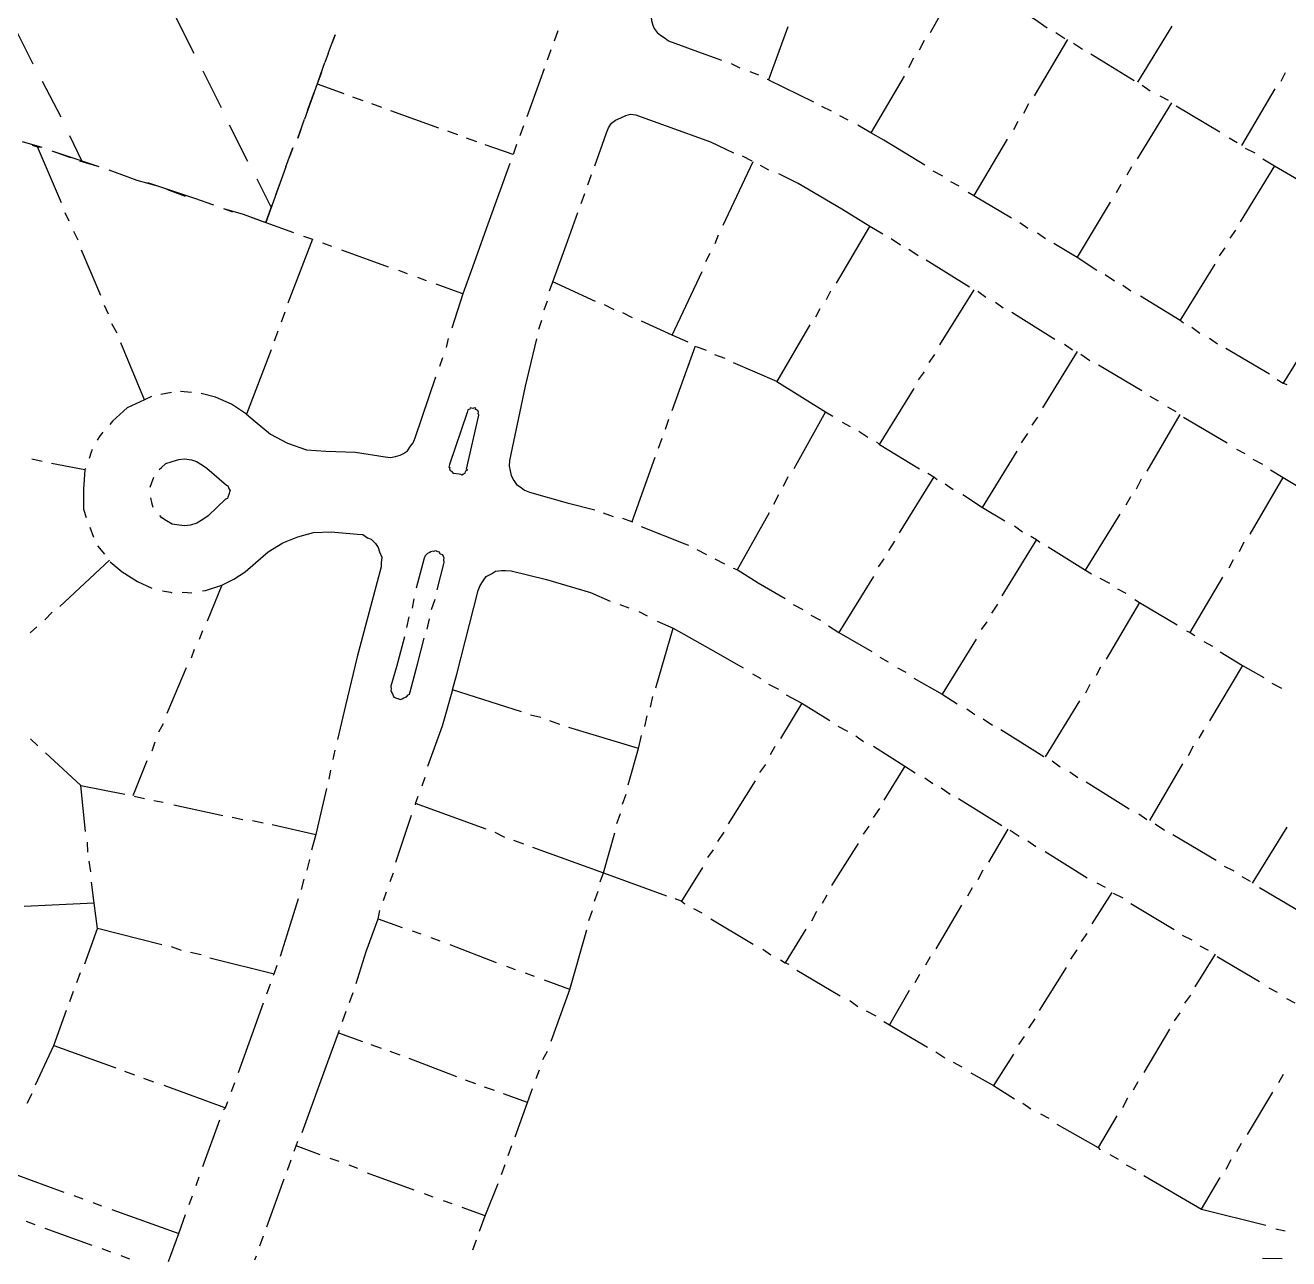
# Model space of a CAD drawing. Header units: feet. Extents: x 2484883 to 2491360, y 414166 to 419420.
# Drawn here: x 2487220 to 2488284, y 415565 to 416604 of the extents above; entities that cross this region are included whole.
import ezdxf

# ---------------------------------------------------------------- set-up
doc = ezdxf.new("R2010")
doc.units = ezdxf.units.FT
doc.layers.add('EXISTING_DETAIL', color=9, linetype='Continuous')
doc.layers.add('SITE_BASE', color=8, linetype='Continuous')

msp = doc.modelspace()

# ---------------------------------------------------------------- linework, layer by layer
at = {"layer": 'EXISTING_DETAIL'}
for p, q in [((2488157.2, 416556.3), (2488186.3, 416603.5)), ((2487481.3, 416596.2), (2487478.6, 416588.8)), ((2487668.9, 416599.4), (2487665.8, 416590.9)), ((2487977.4, 416591.3), (2487973.3, 416583.1)), ((2488098, 416592.2), (2488070, 416544.6)), ((2488088.2, 416598.1), (2488095.9, 416592.9)), ((2488103, 416589.2), (2488110.7, 416584)), ((2487475.5, 416580.3), (2487472.8, 416572.8)), ((2487663.1, 416583.4), (2487660, 416574.9)), ((2488117.8, 416580.2), (2488154.1, 416557.5)), ((2487822.3, 416568), (2487815.2, 416571.7)), ((2487968.5, 416576.5), (2487964.3, 416568.3)), ((2487657.3, 416567.5), (2487642.7, 416527.1)), ((2487838.2, 416562.2), (2487830.8, 416564.9)), ((2487846.4, 416558.1), (2487845.3, 416558.5)), ((2487960.6, 416561.3), (2487932.5, 416513.7)), ((2488277.9, 416557.2), (2488281.6, 416564.3)), ((2487466.3, 416554.8), (2487488.6, 416546.7)), ((2488161.1, 416553.7), (2488167.8, 416548.9)), ((2488245, 416502.9), (2488273, 416550.5)), ((2487496.1, 416544), (2487504.6, 416540.9)), ((2487512, 416538.2), (2487520.5, 416535.2)), ((2487899.4, 416531.7), (2487891.2, 416535.8)), ((2488065.2, 416537.9), (2488061, 416529.8)), ((2488185.8, 416538.8), (2488156.7, 416491.6)), ((2488175.9, 416544.8), (2488183, 416541)), ((2488189.7, 416536.2), (2488226.3, 416514.5)), ((2487528, 416532.5), (2487568.4, 416517.8)), ((2487913.5, 416524.2), (2487906.4, 416527.9)), ((2487452.5, 416516.5), (2487449.8, 416509)), ((2487575.9, 416515.2), (2487584.4, 416512.1)), ((2487640, 416519.6), (2487636.9, 416511.1)), ((2488056.2, 416523.1), (2488052.5, 416516)), ((2487591.8, 416509.4), (2487600.3, 416506.3)), ((2488047.3, 416508.3), (2488019.2, 416460.7)), ((2488234.1, 416509.3), (2488241.1, 416505.5)), ((2487250.9, 416454.6), (2487230.6, 416501.7)), ((2487242.7, 416498.5), (2487282.4, 416485.3)), ((2487445.6, 416500.9), (2487442.9, 416493.5)), ((2487832.5, 416489.7), (2487824.4, 416493.9)), ((2488247.8, 416500.7), (2488255.9, 416496.6)), ((2487808.2, 416435.9), (2487833.5, 416489.3)), ((2487846.6, 416482.2), (2487839.5, 416486)), ((2488151.9, 416484.9), (2488148.1, 416477.8)), ((2488272.5, 416485.8), (2488243.4, 416438.6)), ((2487290.9, 416482.3), (2487298.4, 416479.6)), ((2487306.9, 416476.5), (2487314.3, 416473.8)), ((2487694.2, 416469.9), (2487697.3, 416478.5)), ((2487984.7, 416481.6), (2487992.8, 416477.5)), ((2487999.5, 416472.6), (2488006.6, 416468.9)), ((2487323.2, 416471.8), (2487363, 416458.6)), ((2487688.5, 416454), (2487691.5, 416462.5)), ((2488142.9, 416470.1), (2488139.2, 416463)), ((2487371.5, 416455.5), (2487378.9, 416452.8)), ((2488134, 416455.3), (2488106.3, 416408.8)), ((2487257.3, 416439.1), (2487253.9, 416446.3)), ((2487387.4, 416449.8), (2487394.9, 416447.1)), ((2487403.8, 416445.1), (2487422.9, 416438.1)), ((2487264.8, 416423.2), (2487261.4, 416430.4)), ((2487903.6, 416387), (2487931.6, 416434.6)), ((2488058, 416438.2), (2488064.7, 416433.4)), ((2488239.6, 416431.5), (2488234.8, 416424.8)), ((2487470.8, 416420.8), (2487478.2, 416418.1)), ((2487801.4, 416420.4), (2487804.1, 416427.8)), ((2487949.6, 416424.5), (2487957.4, 416419.3)), ((2488072.8, 416429.3), (2488079.5, 416424.5)), ((2487284, 416376.5), (2487267.8, 416414.9)), ((2487486.8, 416415.1), (2487526.1, 416400.8)), ((2487793.5, 416405.2), (2487797.3, 416412.3)), ((2487964.4, 416415.6), (2487972.2, 416410.4)), ((2488230.7, 416416.7), (2488225.8, 416410)), ((2487534.6, 416397.8), (2487542.1, 416395.1)), ((2487979.2, 416406.6), (2488015.5, 416383.9)), ((2488222.1, 416403), (2488193, 416355.8)), ((2487550.6, 416392), (2487558, 416389.3)), ((2487700.7, 416371.4), (2487664.6, 416388)), ((2487765.1, 416343.3), (2487790.4, 416396.7)), ((2488129.9, 416394.2), (2488137.6, 416389)), ((2487588.9, 416378.1), (2487579.5, 416349)), ((2487895, 416373.3), (2487898.8, 416380.4)), ((2487990.7, 416335.1), (2488019.4, 416381.3)), ((2488022.6, 416380.1), (2488029.2, 416375.3)), ((2488144.7, 416385.3), (2488151.4, 416380.4)), ((2487290.4, 416361), (2487287, 416368.2)), ((2487659.9, 416371.7), (2487657.2, 416364.3)), ((2487716.3, 416364.6), (2487708.1, 416368.7)), ((2487886.1, 416358.5), (2487889.8, 416365.6)), ((2488037.4, 416371.1), (2488044, 416366.3)), ((2487438.9, 416362.6), (2487435.8, 416354.1)), ((2487655.2, 416355.4), (2487652.5, 416347.9)), ((2487731.8, 416357.7), (2487723.7, 416361.9)), ((2488051.1, 416362.6), (2488087.4, 416339.8)), ((2487297.9, 416345), (2487293.4, 416352.7)), ((2487433.1, 416346.6), (2487430.1, 416338.1)), ((2488202.9, 416349.8), (2488209.5, 416345)), ((2488308.8, 416350), (2488279.7, 416302.8)), ((2487576.5, 416340.5), (2487574.8, 416332.7)), ((2487784.5, 416333.9), (2487764.9, 416279.6)), ((2488095.5, 416335.7), (2488102.2, 416330.9)), ((2488217.7, 416340.8), (2488224.3, 416336)), ((2487571.8, 416324.2), (2487569.1, 416316.7)), ((2487794.1, 416330.4), (2487785.6, 416333.5)), ((2487809.7, 416323.6), (2487801.2, 416326.6)), ((2487981.7, 416320.3), (2487986.5, 416327)), ((2488077.3, 416282.1), (2488106.4, 416329.3)), ((2488109.3, 416327.1), (2488117, 416321.9)), ((2488231.4, 416332.3), (2488268.1, 416310.6)), ((2487853.2, 416304.2), (2487816.7, 416319.8)), ((2488124.1, 416318.1), (2488160.7, 416296.5)), ((2487972.7, 416305.5), (2487977.6, 416312.2)), ((2487343.5, 416294.9), (2487334.5, 416293.3)), ((2487360.3, 416294.8), (2487351, 416295.8)), ((2487939.9, 416251.2), (2487969, 416298.4)), ((2488167.4, 416291.7), (2488174.5, 416287.9)), ((2488182.2, 416282.7), (2488189.3, 416278.9)), ((2487762.2, 416272.2), (2487759.2, 416263.7)), ((2487894.4, 416278.5), (2487867.5, 416230.5)), ((2487908.2, 416269.9), (2487915.2, 416266.2)), ((2488068.4, 416267.3), (2488073.2, 416274)), ((2488165.1, 416228.7), (2488193.1, 416276.3)), ((2488195.9, 416274.1), (2488232.6, 416252.4)), ((2487922.3, 416262.4), (2487930, 416257.2)), ((2488059.4, 416252.5), (2488064.6, 416260.3)), ((2487756.5, 416256.2), (2487753.4, 416247.7)), ((2487234.7, 416236.8), (2487225.8, 416238.8)), ((2487750.7, 416240.3), (2487731.1, 416186)), ((2488026.6, 416198.2), (2488055.7, 416245.4)), ((2488240.3, 416247.2), (2488247.4, 416243.5)), ((2488254.1, 416238.7), (2488262.2, 416234.5)), ((2487862.6, 416223.8), (2487858.5, 416215.7)), ((2487985.4, 416224), (2487956.3, 416176.8)), ((2487995.2, 416218), (2488001.9, 416213.2)), ((2488156.1, 416213.9), (2488160.3, 416222.1)), ((2488251.8, 416175.7), (2488279.8, 416223.3)), ((2487854.7, 416208.6), (2487850.6, 416200.5)), ((2488147.6, 416200.2), (2488151.3, 416207.3)), ((2487715.8, 416190.3), (2487707.3, 416193.4)), ((2487846.8, 416193.5), (2487819.9, 416145.5)), ((2488113.3, 416145.2), (2488142.4, 416192.5)), ((2487274.8, 416181.4), (2487277.8, 416173.1)), ((2488053.4, 416182.5), (2488060.1, 416177.7)), ((2487281.2, 416165.8), (2487287.1, 416158.9)), ((2487952.5, 416169.7), (2487947.3, 416161.9)), ((2488072, 416171), (2488042.9, 416123.8)), ((2488242.8, 416160.9), (2488247, 416169.1)), ((2487291.3, 416153.8), (2487249.5, 416114.8)), ((2487794.4, 416158.3), (2487786.3, 416162.4)), ((2487809.6, 416150.4), (2487801.5, 416154.5)), ((2487943.5, 416154.9), (2487938.7, 416148.2)), ((2488234.2, 416147.2), (2488238, 416154.3)), ((2487385.9, 416132.8), (2487373.7, 416102.3)), ((2487934.6, 416140.1), (2487905.5, 416092.9)), ((2488125.3, 416138.5), (2488133.4, 416134.4)), ((2488201.4, 416092.9), (2488229, 416139.5)), ((2487547.7, 416121.2), (2487546.1, 416113.4)), ((2488140.1, 416129.5), (2488147.1, 416125.8)), ((2487562.5, 416112.2), (2487565.6, 416120.8)), ((2487728.9, 416113.4), (2487721.5, 416116.1)), ((2487744.5, 416106.6), (2487737.4, 416110.3)), ((2487867.1, 416116.4), (2487875.2, 416112.2)), ((2488039.2, 416116.7), (2488034, 416109)), ((2488158.7, 416118), (2488130.7, 416070.4)), ((2487242.9, 416109.9), (2487237, 416103.6)), ((2487543.4, 416105.9), (2487541.4, 416097)), ((2487558.8, 416095.5), (2487560.9, 416104.4)), ((2487881.9, 416107.4), (2487890, 416103.3)), ((2488030.2, 416101.9), (2488025.4, 416095.2)), ((2487230.1, 416097.7), (2487224.6, 416092.5)), ((2487369.5, 416094.2), (2487366.8, 416086.8)), ((2487751.5, 416046.3), (2487766, 416096.4)), ((2487362.7, 416078.6), (2487360, 416071.2)), ((2488021.3, 416087.1), (2487992.6, 416040.9)), ((2488213, 416085.1), (2488220.1, 416081.4)), ((2487940, 416072), (2487947.1, 416068.2)), ((2487355.9, 416063.1), (2487339.5, 416024.5)), ((2487832.7, 416057.9), (2487839.8, 416054.1)), ((2487954.8, 416063), (2487961.9, 416059.3)), ((2488125.9, 416063.7), (2488122.1, 416056.6)), ((2488245.4, 416065), (2488217.8, 416018.5)), ((2487846.4, 416049.3), (2487854.6, 416045.1)), ((2488116.9, 416048.9), (2488113.2, 416041.8)), ((2488270.1, 416050.1), (2488278.2, 416045.9)), ((2487746.8, 416030), (2487748.8, 416038.9)), ((2487874.3, 416033.2), (2487856.4, 416003.6)), ((2488013.4, 416028.6), (2488020, 416023.8)), ((2488108.3, 416035.2), (2488079.2, 415988)), ((2487336.4, 416016), (2487332.7, 416008.9)), ((2487654.7, 416021.2), (2487645.8, 416023.2)), ((2487670.6, 416015.4), (2487662.1, 416018.5)), ((2487742.1, 416013.6), (2487744.1, 416022.5)), ((2488027.1, 416020), (2488034.8, 416014.8)), ((2487736.7, 415995.2), (2487739.4, 416006.2)), ((2487904.6, 416013.8), (2487912.7, 416009.7)), ((2487919.8, 416005.9), (2487926.4, 416001.1)), ((2488041.9, 416011.1), (2488078.2, 415988.3)), ((2488212.6, 416010.7), (2488208.8, 416003.7)), ((2487224.8, 416003.4), (2487231.1, 415997.5)), ((2487329.6, 416000.4), (2487326.9, 415993)), ((2487481.1, 415993.7), (2487479.5, 415985.9)), ((2487851.5, 415996.9), (2487847.8, 415989.8)), ((2488204, 415997), (2488199.8, 415988.9)), ((2487322.8, 415984.8), (2487310.9, 415955.4)), ((2488085.2, 415984.6), (2488091.9, 415979.8)), ((2487477.5, 415977), (2487475.9, 415969.2)), ((2487843.7, 415981.7), (2487838.8, 415975)), ((2487961, 415980.2), (2487943.4, 415951.7)), ((2488100, 415975.6), (2488106.7, 415970.8)), ((2488195, 415982.2), (2488167, 415934.6)), ((2487271.2, 415925.3), (2487267.1, 415964)), ((2487554.5, 415963.6), (2487557.1, 415971.1)), ((2487835.1, 415968), (2487812.3, 415931.7)), ((2487977.9, 415970.5), (2487984.6, 415965.7)), ((2487991.6, 415961.9), (2487999.4, 415956.7)), ((2488113.8, 415967), (2488150.1, 415944.3)), ((2487312, 415955), (2487320.9, 415953)), ((2487328.7, 415951.4), (2487336.6, 415949.8)), ((2487549.1, 415948.7), (2487551.4, 415955.1)), ((2487723.3, 415948.3), (2487726.4, 415956.8)), ((2488006.4, 415952.9), (2488042.7, 415930.2)), ((2487345.5, 415947.8), (2487386.7, 415938.8)), ((2487718.6, 415931.9), (2487721.7, 415940.4)), ((2487939.7, 415944.6), (2487934.5, 415936.9)), ((2488158.2, 415940.2), (2488164.9, 415935.3)), ((2487394.6, 415937.2), (2487403.5, 415935.2)), ((2487411.7, 415934.6), (2487420.6, 415932.6)), ((2487532.4, 415899.4), (2487545.6, 415939.1)), ((2487930.7, 415929.8), (2487925.9, 415923.1)), ((2488171.9, 415931.6), (2488179.7, 415926.4)), ((2487624.2, 415920.3), (2487616.1, 415924.5)), ((2487808.6, 415924.6), (2487803.4, 415916.9)), ((2488047.7, 415927.2), (2488031.6, 415899.3)), ((2488049.8, 415926.4), (2488057.5, 415921.2)), ((2488186.7, 415922.6), (2488223.4, 415901)), ((2488282.8, 415928.8), (2488253.7, 415881.6)), ((2487273.2, 415907.7), (2487272.7, 415916.3)), ((2487640.2, 415914.6), (2487631.7, 415917.7)), ((2487799.6, 415909.8), (2487794.8, 415903.2)), ((2487921.8, 415915), (2487899.4, 415879.8)), ((2488064.6, 415917.5), (2488071.3, 415912.7)), ((2488079.4, 415908.5), (2488114.6, 415886.2)), ((2487275.7, 415891.2), (2487274.1, 415900.2)), ((2487457.8, 415892.7), (2487459.9, 415901.6)), ((2487527.7, 415883.1), (2487530.4, 415890.5)), ((2488026.8, 415892.7), (2488022.6, 415884.5)), ((2488230.1, 415896.1), (2488238.2, 415892)), ((2488244.9, 415887.2), (2488251.9, 415883.4)), ((2487453.1, 415876.3), (2487455.2, 415885.2)), ((2488017.8, 415877.9), (2488014, 415870.8)), ((2488122.7, 415882), (2488129.8, 415878.3)), ((2488259.7, 415878.2), (2488295.3, 415856.9)), ((2487522, 415867.1), (2487524.7, 415874.5)), ((2487699.8, 415866.6), (2487702.9, 415875.1)), ((2487773.1, 415866.5), (2487775.9, 415864.3)), ((2487895.3, 415871.7), (2487891.5, 415864.6)), ((2488135.4, 415873.8), (2488118.6, 415847.4)), ((2488136.5, 415873.4), (2488144.6, 415869.3)), ((2487278.3, 415865), (2487219.5, 415862.2)), ((2487517.6, 415851.8), (2487518.9, 415858.6)), ((2487695.1, 415850.2), (2487698.1, 415858.7)), ((2487783, 415860.5), (2487790.1, 415856.8)), ((2487886.7, 415857.9), (2487882.5, 415849.8)), ((2488008.8, 415863.1), (2487987.2, 415826.4)), ((2488151.3, 415864.5), (2488187.9, 415842.8)), ((2487797.8, 415851.6), (2487833.4, 415830.3)), ((2487270.5, 415813.7), (2487281.3, 415843.5)), ((2487553.8, 415838.7), (2487546.4, 415841.4)), ((2487569.8, 415833), (2487562.3, 415835.7)), ((2487678.9, 415792.3), (2487693.4, 415842.4)), ((2487877.7, 415843.1), (2487860.2, 415814.6)), ((2488114.5, 415839.3), (2488109.7, 415832.6)), ((2488194.6, 415838), (2488202.7, 415833.9)), ((2487343.2, 415828.3), (2487351.7, 415825.2)), ((2487359.5, 415823.6), (2487368.4, 415821.6)), ((2487617.2, 415814.6), (2487578.3, 415829.9)), ((2487841.5, 415826.1), (2487848.2, 415821.3)), ((2488105.9, 415825.6), (2488100.7, 415817.8)), ((2488209.4, 415829), (2488216.5, 415825.3)), ((2487375.8, 415818.9), (2487429.9, 415805.4)), ((2487982.3, 415819.7), (2487978.6, 415812.7)), ((2488222.5, 415821.9), (2488205.3, 415794.4)), ((2488224.2, 415820.1), (2488259.8, 415798.8)), ((2487263.7, 415798.1), (2487266.8, 415806.6)), ((2487633.2, 415808.8), (2487625.8, 415811.5)), ((2487649.2, 415803.1), (2487641.7, 415805.8)), ((2487870.1, 415808.6), (2487906.7, 415786.9)), ((2487973.4, 415804.9), (2487969.6, 415797.9)), ((2488097, 415810.8), (2488074.2, 415774.5)), ((2487423.7, 415788.4), (2487426.8, 415796.9)), ((2487964.8, 415791.2), (2487948.3, 415762.3)), ((2488267.6, 415793.6), (2488274.6, 415789.8)), ((2487257.9, 415782.2), (2487261, 415790.7)), ((2487493.3, 415781.2), (2487496.4, 415789.7)), ((2487914.9, 415782.8), (2487921.5, 415778)), ((2488201.6, 415787.4), (2488196.7, 415780.7)), ((2488282.4, 415784.6), (2488289.4, 415780.9)), ((2487487.6, 415765.3), (2487490.6, 415773.8)), ((2487928.6, 415774.2), (2487936.7, 415770.1)), ((2488192.6, 415772.6), (2488187.8, 415765.9)), ((2488070.5, 415767.4), (2488065.3, 415759.7)), ((2487484.1, 415755.7), (2487484.9, 415757.8)), ((2488061.5, 415752.6), (2488056.7, 415745.9)), ((2488184, 415758.8), (2488162.4, 415722.2)), ((2487244.5, 415744.9), (2487296.6, 415726.1)), ((2487520.3, 415742.6), (2487511.8, 415745.7)), ((2487536.2, 415736.9), (2487527.7, 415739.9)), ((2487656.3, 415733.1), (2487660.1, 415740.2)), ((2487987.1, 415739.8), (2487994.9, 415734.6)), ((2488052.5, 415737.8), (2488035.8, 415711.4)), ((2487583.7, 415718.5), (2487543.7, 415734.2)), ((2488001.9, 415730.9), (2488009, 415727.1)), ((2487304, 415723.4), (2487312.5, 415720.3)), ((2487320, 415717.6), (2487328.5, 415714.5)), ((2487650.6, 415717.2), (2487653.3, 415724.6)), ((2488279.7, 415720.6), (2488275.9, 415713.6)), ((2487337, 415711.5), (2487389.1, 415692.6)), ((2487394.1, 415706.4), (2487396.8, 415713.9)), ((2487599.7, 415712.7), (2487591.1, 415715.8)), ((2487615.6, 415707), (2487607.1, 415710)), ((2488157.2, 415714.4), (2488153.4, 415707.4)), ((2488270.7, 415705.8), (2488249.4, 415670.2)), ((2487222.1, 415696.5), (2487226.3, 415704.6)), ((2487643.3, 415697), (2487623.1, 415704.3)), ((2488060.4, 415696.5), (2488067.1, 415691.6)), ((2488148.6, 415700.7), (2488144.4, 415692.6)), ((2488075.3, 415687.5), (2488082.3, 415683.7)), ((2488139.6, 415685.9), (2488123.9, 415659.1)), ((2487370, 415643), (2487384.2, 415682.4)), ((2487468.6, 415653), (2487448.4, 415660.4)), ((2487627.1, 415652.3), (2487630.2, 415660.8)), ((2488133.8, 415653.1), (2488140.8, 415649.4)), ((2488244.2, 415662.5), (2488240.5, 415655.4)), ((2487441.1, 415640.1), (2487444.2, 415648.7)), ((2487484.6, 415647.3), (2487477.1, 415650)), ((2487500.5, 415641.5), (2487493.1, 415644.2)), ((2487621.3, 415636.3), (2487624.4, 415644.8)), ((2488147.5, 415644.5), (2488155.6, 415640.4)), ((2488235.6, 415648.8), (2488231.5, 415640.6)), ((2487197.5, 415641.6), (2487252.8, 415621.6)), ((2487364.2, 415627.1), (2487366.9, 415634.5)), ((2487423.8, 415592.3), (2487438.4, 415632.7)), ((2487548, 415623.1), (2487508.7, 415637.4)), ((2487261.3, 415618.6), (2487268.8, 415615.9)), ((2487277.3, 415612.8), (2487284.7, 415610.1)), ((2487358.4, 415611.1), (2487361.1, 415618.5)), ((2487564, 415617.4), (2487556.5, 415620.1)), ((2487579.9, 415611.6), (2487572.5, 415614.3)), ((2487293.2, 415607), (2487349.6, 415586.6)), ((2487607.6, 415601.6), (2487588.4, 415608.5)), ((2488211, 415607.2), (2488265, 415593.6)), ((2487221.1, 415597), (2487228.5, 415594.3)), ((2487237, 415591.3), (2487276.4, 415577)), ((2488273.5, 415590.6), (2488281.4, 415588.9)), ((2487418, 415576.3), (2487421.1, 415584.8)), ((2487597.2, 415572.9), (2487600.3, 415581.4)), ((2487284.9, 415574), (2487292.3, 415571.3)), ((2487300.8, 415568.2), (2487308.3, 415565.5)), ((2487413.8, 415564.6), (2487415, 415567.8))]:
    msp.add_line(p, q, dxfattribs=at)
for points in [[(2488011.5, 416708.8), (2487983.5, 416661.2), (2488009.2, 416645.9), (2487982.3, 416597.9)], [(2487756.9, 416643.3), (2487748.5, 416619.9), (2487747.3, 416616.7), (2487747.2, 416613.2), (2487747.8, 416608.1), (2487748.8, 416604.2), (2487750.1, 416601.3), (2487752.6, 416598), (2487755.4, 416595.8), (2487759.2, 416593.2), (2487762, 416591), (2487783.3, 416583.3), (2487806.7, 416574.8)], [(2488044.8, 416624.6), (2488070.6, 416609.3), (2488081.1, 416601.9)], [(2487862.5, 416602.7), (2487846.4, 416558.1), (2487884.2, 416539.6)], [(2487469.8, 416564.3), (2487466.3, 416554.8), (2487455.5, 416525)], [(2487700, 416485.9), (2487710, 416513.6), (2487711.5, 416517.8), (2487714.1, 416521.7), (2487717.4, 416524.1), (2487721.8, 416526.1), (2487726.1, 416528.2), (2487730.1, 416529.2), (2487734.7, 416528.7), (2487739, 416527.1), (2487760.2, 416519.5), (2487797.5, 416506), (2487816.9, 416496.6)], [(2487978, 416486.4), (2487943.5, 416507.3), (2487932.5, 416513.7), (2487921.6, 416520)], [(2487226.3, 416503.2), (2487230.6, 416501.7), (2487234.2, 416501.6)], [(2487634.2, 416503.7), (2487631.2, 416495.2), (2487607.8, 416503.6)], [(2487439.9, 416484.9), (2487422.9, 416438.1), (2487446.3, 416429.7)], [(2487628.5, 416487.7), (2487610, 416436.6), (2487596.9, 416400.5), (2487588.9, 416378.1), (2487566.5, 416386.2)], [(2488262.6, 416491.8), (2488272.5, 416485.8), (2488299.3, 416470.1)], [(2487942.6, 416428.3), (2487931.6, 416434.6), (2487908, 416449.2), (2487871.4, 416470.9), (2487855.1, 416479.1)], [(2488014.3, 416463.7), (2488019.2, 416460.7), (2488051, 416442)], [(2487661.9, 416380.6), (2487664.6, 416388), (2487675.8, 416418.9), (2487685.8, 416446.5)], [(2487454.8, 416426.6), (2487462.3, 416423.9), (2487441.6, 416370)], [(2488086.6, 416420.7), (2488106.3, 416408.8), (2488122.8, 416398)], [(2488159.5, 416376.3), (2488193, 416355.8), (2488195.8, 416353.6)], [(2487778.5, 416337.2), (2487765.1, 416343.3), (2487739.3, 416355)], [(2487881.2, 416351.8), (2487853.2, 416304.2), (2487894.4, 416278.5), (2487900.4, 416275.1)], [(2487326.6, 416291.4), (2487320.8, 416288.6), (2487300.9, 416336.7)], [(2487650.9, 416340.1), (2487641.3, 416300.3), (2487628.3, 416237.6), (2487627.8, 416233), (2487628.8, 416229), (2487629.7, 416225), (2487631.8, 416220.7), (2487634.2, 416217.4), (2487638.1, 416214.8), (2487640.9, 416212.6), (2487645.1, 416211.1), (2487676.7, 416202), (2487699.9, 416196.1)], [(2487427.4, 416330.7), (2487406.7, 416276.8), (2487414.1, 416270.6), (2487427, 416259.9), (2487441.1, 416252.3), (2487457.1, 416246.6), (2487473.5, 416245.4), (2487498.6, 416244.8), (2487523.5, 416240.6), (2487528.1, 416240.1), (2487532.1, 416241.1), (2487536.1, 416242.1), (2487539, 416243.4), (2487542.2, 416245.9), (2487544.8, 416249.7), (2487547.1, 416252.5), (2487548.6, 416256.8), (2487566, 416308.2)], [(2488274.7, 416305.8), (2488279.7, 416302.8), (2488282.9, 416301.6)], [(2487406.7, 416276.8), (2487394, 416285), (2487380.6, 416291.1), (2487368.5, 416294.2)], [(2487320.8, 416288.6), (2487306.3, 416281.9), (2487293.8, 416270.7), (2487291.6, 416267.9)], [(2487602.4, 416275.8), (2487601.7, 416277.3), (2487602.1, 416278.3), (2487601.4, 416279.8), (2487600.4, 416280.2), (2487599.3, 416280.6), (2487599.7, 416281.6), (2487598.6, 416282), (2487597.2, 416281.3), (2487596.1, 416281.7), (2487595, 416282.1), (2487594.7, 416281), (2487593.2, 416280.4), (2487592.8, 416279.3), (2487592.4, 416278.2), (2487577.7, 416234.2), (2487577.3, 416233.2), (2487577, 416232.1), (2487578, 416231.7), (2487577.6, 416230.7), (2487578.3, 416229.2), (2487579.4, 416228.8), (2487580.1, 416227.4), (2487581.1, 416227), (2487585.8, 416226.5), (2487586.8, 416226.1), (2487587.9, 416225.7), (2487589.3, 416226.4), (2487590.8, 416227.1), (2487591.2, 416228.2), (2487591.6, 416229.2), (2487593, 416229.9), (2487591.9, 416230.3), (2487602.4, 416275.8)], [(2487285.7, 416261.6), (2487283.5, 416258.8), (2487280.9, 416254.9)], [(2487937.1, 416253.4), (2487939.9, 416251.2), (2487973.4, 416230.7)], [(2487276.8, 416246.8), (2487276, 416244.7), (2487274.1, 416239.4)], [(2487333.2, 416230), (2487335.1, 416231.8), (2487338.7, 416235.2), (2487344.2, 416236.9), (2487349.6, 416238.5), (2487354.6, 416239.1), (2487360.3, 416238.3), (2487364.5, 416236.7), (2487369.5, 416233.8), (2487373.3, 416231.2), (2487389.8, 416216.8), (2487390.9, 416216.4), (2487391.5, 416214.9), (2487392.2, 416213.5), (2487392.9, 416212.1), (2487392.5, 416211), (2487392.1, 416209.9), (2487391.7, 416208.9), (2487391, 416206.7), (2487390.6, 416205.7), (2487389.1, 416205), (2487374.5, 416191), (2487369.8, 416187.9), (2487365, 416184.8), (2487359.6, 416183.2), (2487354.6, 416182.6), (2487350, 416183.1), (2487344.2, 416183.9), (2487339.3, 416186.9), (2487335.4, 416189.5), (2487333.7, 416191.4)], [(2487271, 416230.9), (2487270.6, 416229.8), (2487242.5, 416235.2)], [(2487270.6, 416229.8), (2487269.5, 416213.4), (2487269.4, 416196.6), (2487271.8, 416189.7)], [(2488268.9, 416229.7), (2488279.8, 416223.3), (2488305.5, 416208)], [(2487328.4, 416223.3), (2487326.5, 416218), (2487325.3, 416214.8)], [(2487980.4, 416226.9), (2487985.4, 416224), (2487988.2, 416221.7)], [(2487325.8, 416206.2), (2487326.8, 416202.3), (2487327.8, 416198.3)], [(2488010, 416209), (2488026.6, 416198.2), (2488045.2, 416186.7)], [(2487732.1, 416185.6), (2487731.1, 416186), (2487723.6, 416188.7)], [(2487369.7, 416127.8), (2487372.2, 416128.1), (2487385.9, 416132.8), (2487396, 416137.6), (2487405.5, 416143.8), (2487414.3, 416151.4), (2487424.9, 416160.8), (2487437.2, 416168.4), (2487449.9, 416173.4), (2487463.2, 416177), (2487477.9, 416177.7), (2487500, 416175.7), (2487504.7, 416175.2), (2487508.6, 416172.6), (2487511.7, 416171.5), (2487515.2, 416167.8), (2487517.7, 416164.5), (2487518.6, 416160.6), (2487520.7, 416156.2), (2487520.2, 416151.6), (2487520.1, 416148), (2487499.9, 416072.3), (2487490, 416031.4), (2487483.2, 416002.6)], [(2487779.2, 416166.2), (2487776.1, 416167.3), (2487739.2, 416181.9)], [(2488067.1, 416174), (2488072, 416171), (2488074.9, 416168.8)], [(2488081.9, 416165), (2488113.3, 416145.2), (2488118.2, 416142.3)], [(2487567.2, 416128.6), (2487572.8, 416150.6), (2487573.1, 416151.7), (2487572.8, 416154.2), (2487573.2, 416155.3), (2487572.6, 416156.7), (2487571.9, 416158.2), (2487569.7, 416158.9), (2487569.1, 416160.4), (2487568, 416160.8), (2487565.9, 416161.5), (2487564.4, 416160.9), (2487563.4, 416161.2), (2487561.9, 416160.6), (2487560.5, 416159.9), (2487559, 416159.2), (2487557.2, 416157.5), (2487556.8, 416156.4), (2487556.4, 416155.3), (2487549.7, 416130.1)], [(2487291.9, 416152.3), (2487302.1, 416143.9), (2487314.8, 416135.7), (2487327.1, 416130)], [(2487580.1, 416044.5), (2487583.7, 416057.7), (2487601.9, 416128.1), (2487603.4, 416132.3), (2487606, 416136.2), (2487608.6, 416140.1), (2487613, 416142.1), (2487616.3, 416144.5), (2487621.3, 416145.1), (2487624.9, 416145), (2487629.5, 416144.6), (2487659.4, 416137.4), (2487696.3, 416126.4), (2487712.9, 416119.2)], [(2487860.4, 416121.2), (2487837.5, 416134.3), (2487819.9, 416145.5), (2487816.7, 416146.6)], [(2487336, 416128), (2487342.8, 416126.7), (2487343.9, 416126.3)], [(2487352.5, 416126.8), (2487357.1, 416126.4), (2487360.7, 416126.3)], [(2488154.9, 416120.6), (2488158.7, 416118), (2488190.5, 416099.3)], [(2487752.6, 416102.4), (2487766, 416096.4), (2487802, 416076.2), (2487824.9, 416063.1)], [(2487539.7, 416089.2), (2487533, 416064), (2487528.3, 416047.6), (2487528.6, 416045.1), (2487528.2, 416044.1), (2487528.9, 416042.6), (2487529.6, 416041.2), (2487530.2, 416039.7), (2487530.9, 416038.3), (2487533.1, 416037.5), (2487534.1, 416037.1), (2487536.2, 416036.3), (2487537.7, 416037), (2487539.1, 416037.7), (2487540.6, 416038.4), (2487542, 416039.1), (2487542.4, 416040.1), (2487543.9, 416040.8), (2487544.6, 416042.9), (2487550.6, 416066), (2487556.2, 416088.1)], [(2487896.7, 416098.5), (2487905.5, 416092.9), (2487933.4, 416076.8)], [(2488198.2, 416094.1), (2488201.4, 416092.9), (2488205.3, 416090.3)], [(2488226.7, 416076.6), (2488245.4, 416065), (2488263.4, 416054.9)], [(2487968.6, 416054.4), (2487992.6, 416040.9), (2488005.2, 416032.8)], [(2487638.3, 416025.9), (2487580.1, 416044.5), (2487571.5, 416014), (2487559.2, 415979.9)], [(2487861.2, 416040.3), (2487874.3, 416033.2), (2487897.9, 416018.6)], [(2487728, 415964.6), (2487736.7, 415995.2), (2487678.1, 416012.7)], [(2487934.6, 415997), (2487961, 415980.2), (2487969.8, 415974.6)], [(2487237.4, 415991.6), (2487267.1, 415964), (2487304.2, 415956.7)], [(2487474.2, 415961.3), (2487467.4, 415932.5), (2487465, 415922.6)], [(2487608.6, 415927.2), (2487549.1, 415948.7), (2487548.7, 415947.6)], [(2487428.4, 415931), (2487465, 415922.6), (2487461.5, 415909.4)], [(2487704.5, 415882.9), (2487707.2, 415890.3), (2487717, 415924.1)], [(2487647.6, 415911.9), (2487707.2, 415890.3), (2487760.4, 415871.1)], [(2487790.7, 415895), (2487773.1, 415866.5), (2487767.8, 415868.4)], [(2487335.3, 415829.9), (2487281.3, 415843.5), (2487278.3, 415865), (2487276.2, 415882.6)], [(2487435.3, 415820.3), (2487443.8, 415847.2), (2487450.5, 415868.9)], [(2487499.1, 415797.2), (2487507.6, 415824.2), (2487517.6, 415851.8), (2487537.9, 415844.5)], [(2487429.5, 415804.3), (2487429.9, 415805.4), (2487432.6, 415812.8)], [(2487856.3, 415817.2), (2487860.2, 415814.6), (2487863.4, 415813.4)], [(2487663.2, 415748.7), (2487678.9, 415792.3), (2487657.7, 415800)], [(2487399.9, 415722.4), (2487411.4, 415754.3), (2487421, 415780.9)], [(2487229, 415712), (2487244.5, 415744.9), (2487255.2, 415774.7)], [(2487943.4, 415765.2), (2487948.3, 415762.3), (2487980.1, 415743.6)], [(2487453.7, 415671.7), (2487475.2, 415731.2), (2487484.1, 415755.7), (2487504.3, 415748.4)], [(2488016.7, 415721.9), (2488035.8, 415711.4), (2488053.4, 415700.2)], [(2487632.9, 415668.2), (2487643.3, 415697), (2487647.5, 415708.7)], [(2487387.3, 415690.9), (2487389.1, 415692.6), (2487391, 415697.9)], [(2488089, 415678.9), (2488123.9, 415659.1), (2488125.7, 415657.3)], [(2487446.9, 415656.1), (2487448.4, 415660.4), (2487450, 415664.6)], [(2488162.3, 415635.6), (2488211, 415607.2), (2488226.7, 415634)], [(2487603, 415588.8), (2487607.6, 415601.6), (2487618.7, 415628.9)], [(2487341.1, 415563.2), (2487349.6, 415586.6), (2487355.4, 415602.6)]]:
    msp.add_lwpolyline(points, dxfattribs=at)
at = {"layer": 'SITE_BASE'}
for p, q in [((2487362.5, 416580.3), (2487347.1, 416611.1)), ((2487227, 416571.5), (2487211.7, 416602.3)), ((2487475.5, 416580.3), (2487481.3, 416596.2)), ((2487467.1, 416556.9), (2487472.8, 416572.8)), ((2487385.6, 416534.6), (2487370.3, 416565.4)), ((2487250.6, 416526.9), (2487234.8, 416556.7)), ((2487458.2, 416532.4), (2487464, 416548.4)), ((2487407.8, 416489.3), (2487392.4, 416520.1)), ((2487449.8, 416509), (2487455.5, 416525)), ((2487217.8, 416506.3), (2487234.2, 416501.6)), ((2487268.2, 416489.3), (2487258, 416511)), ((2487242.7, 416498.5), (2487258.6, 416492.7)), ((2487439.9, 416484.9), (2487445.6, 416500.9)), ((2487266.1, 416490), (2487282.4, 416485.3)), ((2487290.9, 416482.3), (2487306.9, 416476.5)), ((2487314.3, 416473.8), (2487330.7, 416469.1)), ((2487427.5, 416450.9), (2487415.6, 416474.5)), ((2487431.4, 416461.5), (2487437.2, 416477.5)), ((2487339.2, 416466), (2487355.1, 416460.2)), ((2487363, 416458.6), (2487378.9, 416452.8)), ((2487387.4, 416449.8), (2487403.8, 416445.1)), ((2488262.2, 415565.8), (2488279, 415565.7))]:
    msp.add_line(p, q, dxfattribs=at)
msp.add_lwpolyline([(2487411.2, 416442.4), (2487422.9, 416438.1), (2487428.3, 416453)], dxfattribs=at)

doc.saveas('drawing.dxf')
